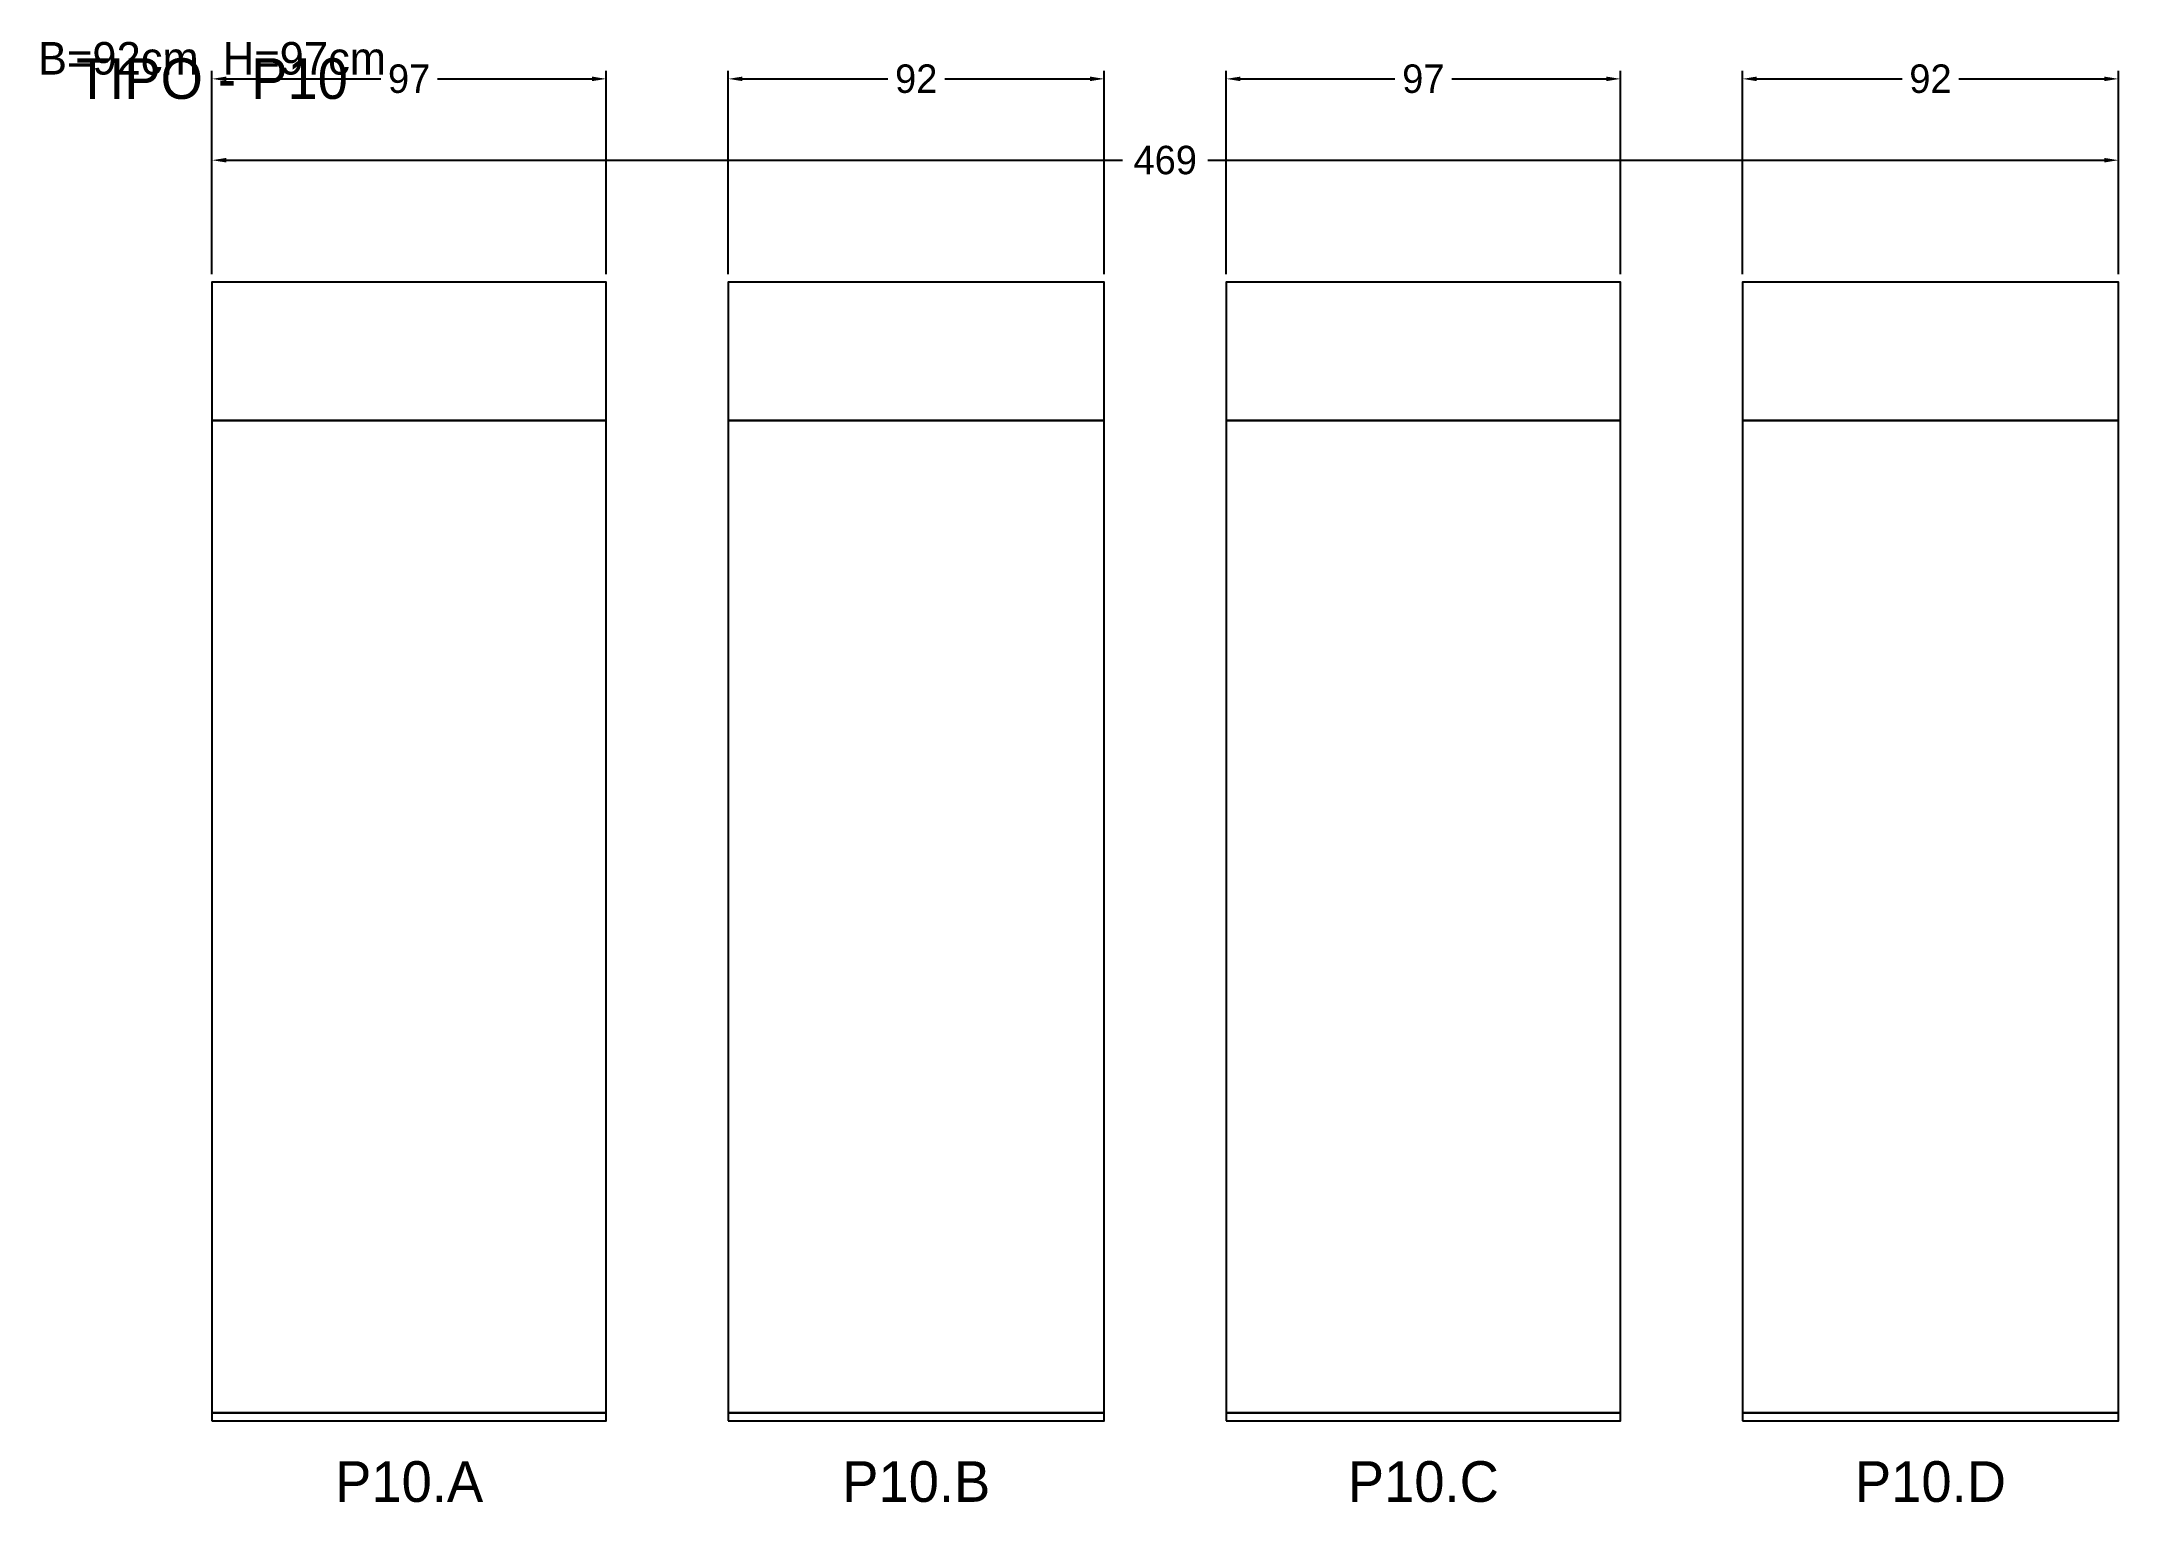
# Model space of a CAD drawing. Header units: metres. Extents: x -42 to 469, y -20 to 339.
import ezdxf

# ---------------------------------------------------------------- set-up
doc = ezdxf.new("R2010")
doc.units = ezdxf.units.M
for name, color, linetype in [('COTA', 3, 'Continuous'), ('Cota Secao (2x)', 3, 'Continuous'), ('NOMENCLATURA', 1, 'Continuous'), ('Paineis', 7, 'Continuous'), ('Texto Secao', 2, 'Continuous')]:
    doc.layers.add(name, color=color, linetype=linetype)
doc.dimstyles.new('COTA', dxfattribs={"dimtxt": 7, "dimasz": 3.5, "dimexe": 2, "dimexo": 2, "dimgap": 1.5, "dimtad": 1, "dimdec": 1, "dimcen": 2.5, "dimclrd": 3, "dimclre": 3, "dimclrt": 3, "dimazin": 3, "dimtfac": 1, "dimtmove": 0, "dimatfit": 3})

# ---------------------------------------------------------------- blocks, each defined once
blk = doc.blocks.new('_CLOSEDFILLED')
at = {"color": 0, "linetype": 'BYBLOCK'}
blk.add_solid([(-1, 0.16), (0, 0), (-1, -0.16)], dxfattribs=at)
blk = doc.blocks.new('*D1')
at = {"color": 3}
for p, q in [((0, 282), (0, 312)), ((469, 282), (469, 312)), ((3.5, 310), (224, 310)), ((245, 310), (465.5, 310))]:
    blk.add_line(p, q, dxfattribs=at)
at = {"layer": 'Defpoints'}
for p in [(0, 310), (0, 280), (469, 280)]:
    blk.add_point(p, dxfattribs=at)
at = {"layer": 'COTA', "color": 3, "xscale": 3.5, "yscale": 3.5, "rotation": 180}
blk.add_blockref('_CLOSEDFILLED', (0, 310), dxfattribs=at)
at = {"layer": 'COTA', "color": 3, "xscale": 3.5, "yscale": 3.5}
blk.add_blockref('_CLOSEDFILLED', (469, 310), dxfattribs=at)
at = {"layer": 'COTA', "color": 3, "insert": (234.5, 310), "char_height": 7, "attachment_point": 5}
blk.add_mtext('469', dxfattribs=at)
blk = doc.blocks.new('*D2')
at = {"color": 3}
for p, q in [((0, 282), (0, 332)), ((3.5, 330), (41.5, 330)), ((55.5, 330), (93.5, 330)), ((97, 282), (97, 332))]:
    blk.add_line(p, q, dxfattribs=at)
at = {"layer": 'Defpoints'}
for p in [(0, 330), (0, 280), (97, 280)]:
    blk.add_point(p, dxfattribs=at)
at = {"layer": 'COTA', "color": 3, "xscale": 3.5, "yscale": 3.5, "rotation": 180}
blk.add_blockref('_CLOSEDFILLED', (0, 330), dxfattribs=at)
at = {"layer": 'COTA', "color": 3, "xscale": 3.5, "yscale": 3.5}
blk.add_blockref('_CLOSEDFILLED', (97, 330), dxfattribs=at)
at = {"layer": 'COTA', "color": 3, "insert": (48.5, 330), "char_height": 7, "attachment_point": 5}
blk.add_mtext('97', dxfattribs=at)
blk = doc.blocks.new('*D3')
at = {"color": 3}
for p, q in [((127, 282), (127, 332)), ((130.5, 330), (166.25, 330)), ((180.25, 330), (216, 330)), ((219.5, 282), (219.5, 332))]:
    blk.add_line(p, q, dxfattribs=at)
at = {"layer": 'Defpoints'}
for p in [(127, 330), (127, 280), (219.5, 280)]:
    blk.add_point(p, dxfattribs=at)
at = {"layer": 'COTA', "color": 3, "xscale": 3.5, "yscale": 3.5, "rotation": 180}
blk.add_blockref('_CLOSEDFILLED', (127, 330), dxfattribs=at)
at = {"layer": 'COTA', "color": 3, "xscale": 3.5, "yscale": 3.5}
blk.add_blockref('_CLOSEDFILLED', (219.5, 330), dxfattribs=at)
at = {"layer": 'COTA', "color": 3, "insert": (173.25, 330), "char_height": 7, "attachment_point": 5}
blk.add_mtext('92', dxfattribs=at)
blk = doc.blocks.new('*D4')
at = {"color": 3}
for p, q in [((249.5, 282), (249.5, 332)), ((253, 330), (291, 330)), ((305, 330), (343, 330)), ((346.5, 282), (346.5, 332))]:
    blk.add_line(p, q, dxfattribs=at)
at = {"layer": 'Defpoints'}
for p in [(249.5, 330), (249.5, 280), (346.5, 280)]:
    blk.add_point(p, dxfattribs=at)
at = {"layer": 'COTA', "color": 3, "xscale": 3.5, "yscale": 3.5, "rotation": 180}
blk.add_blockref('_CLOSEDFILLED', (249.5, 330), dxfattribs=at)
at = {"layer": 'COTA', "color": 3, "xscale": 3.5, "yscale": 3.5}
blk.add_blockref('_CLOSEDFILLED', (346.5, 330), dxfattribs=at)
at = {"layer": 'COTA', "color": 3, "insert": (298, 330), "char_height": 7, "attachment_point": 5}
blk.add_mtext('97', dxfattribs=at)
blk = doc.blocks.new('*D5')
at = {"color": 3}
for p, q in [((376.5, 282), (376.5, 332)), ((380, 330), (415.75, 330)), ((429.75, 330), (465.5, 330)), ((469, 282), (469, 332))]:
    blk.add_line(p, q, dxfattribs=at)
at = {"layer": 'Defpoints'}
for p in [(376.5, 330), (376.5, 280), (469, 280)]:
    blk.add_point(p, dxfattribs=at)
at = {"layer": 'COTA', "color": 3, "xscale": 3.5, "yscale": 3.5, "rotation": 180}
blk.add_blockref('_CLOSEDFILLED', (376.5, 330), dxfattribs=at)
at = {"layer": 'COTA', "color": 3, "xscale": 3.5, "yscale": 3.5}
blk.add_blockref('_CLOSEDFILLED', (469, 330), dxfattribs=at)
at = {"layer": 'COTA', "color": 3, "insert": (422.75, 330), "char_height": 7, "attachment_point": 5}
blk.add_mtext('92', dxfattribs=at)

msp = doc.modelspace()

# ---------------------------------------------------------------- linework, layer by layer
at = {"layer": 'Paineis'}
for points in [[(0, 246), (97, 246), (97, 280), (0, 280)], [(127, 246), (219.5, 246), (219.5, 280), (127, 280)], [(249.5, 246), (346.5, 246), (346.5, 280), (249.5, 280)], [(376.5, 246), (469, 246), (469, 280), (376.5, 280)], [(0, 2), (97, 2), (97, 246), (0, 246)], [(127, 2), (219.5, 2), (219.5, 246), (127, 246)], [(249.5, 2), (346.5, 2), (346.5, 246), (249.5, 246)], [(376.5, 2), (469, 2), (469, 246), (376.5, 246)], [(0, 0), (97, 0), (97, 2), (0, 2)], [(127, 0), (219.5, 0), (219.5, 2), (127, 2)], [(249.5, 0), (346.5, 0), (346.5, 2), (249.5, 2)], [(376.5, 0), (469, 0), (469, 2), (376.5, 2)]]:
    msp.add_lwpolyline(points, close=True, dxfattribs=at)

# ---------------------------------------------------------------- texts
at = {"layer": 'Cota Secao (2x)', "insert": (0, 335), "char_height": 8, "width": 489, "attachment_point": 5}
msp.add_mtext('B=92cm  H=97cm', dxfattribs=at)
at = {"layer": 'NOMENCLATURA', "insert": (0, 330), "char_height": 10, "width": 300, "attachment_point": 5}
msp.add_mtext('TIPO - P10', dxfattribs=at)
at = {"layer": 'Texto Secao', "char_height": 10, "attachment_point": 5}
for s, insert, width in [('P10.A', (48.5, -15), 117), ('P10.B', (173.25, -15), 112.5), ('P10.C', (298, -15), 117), ('P10.D', (422.75, -15), 112.5)]:
    msp.add_mtext(s, dxfattribs=dict(at, insert=insert, width=width))

# ---------------------------------------------------------------- dimensions: what is measured, and where the dimension line sits
at = {"layer": 'COTA'}
for base, p1, p2, picture, middle in [((0, 330), (0, 280), (97, 280), '*D2', (48.5, 330)), ((127, 330), (127, 280), (219.5, 280), '*D3', (173.25, 330)), ((249.5, 330), (249.5, 280), (346.5, 280), '*D4', (298, 330)), ((376.5, 330), (376.5, 280), (469, 280), '*D5', (422.75, 330)), ((0, 310), (0, 280), (469, 280), '*D1', (234.5, 310))]:
    dim = msp.add_linear_dim(base=base, p1=p1, p2=p2, dimstyle='COTA', dxfattribs=at)
    dim.commit()
    dim.dimension.update_dxf_attribs({"geometry": picture, "text_midpoint": middle})

doc.saveas('drawing.dxf')
